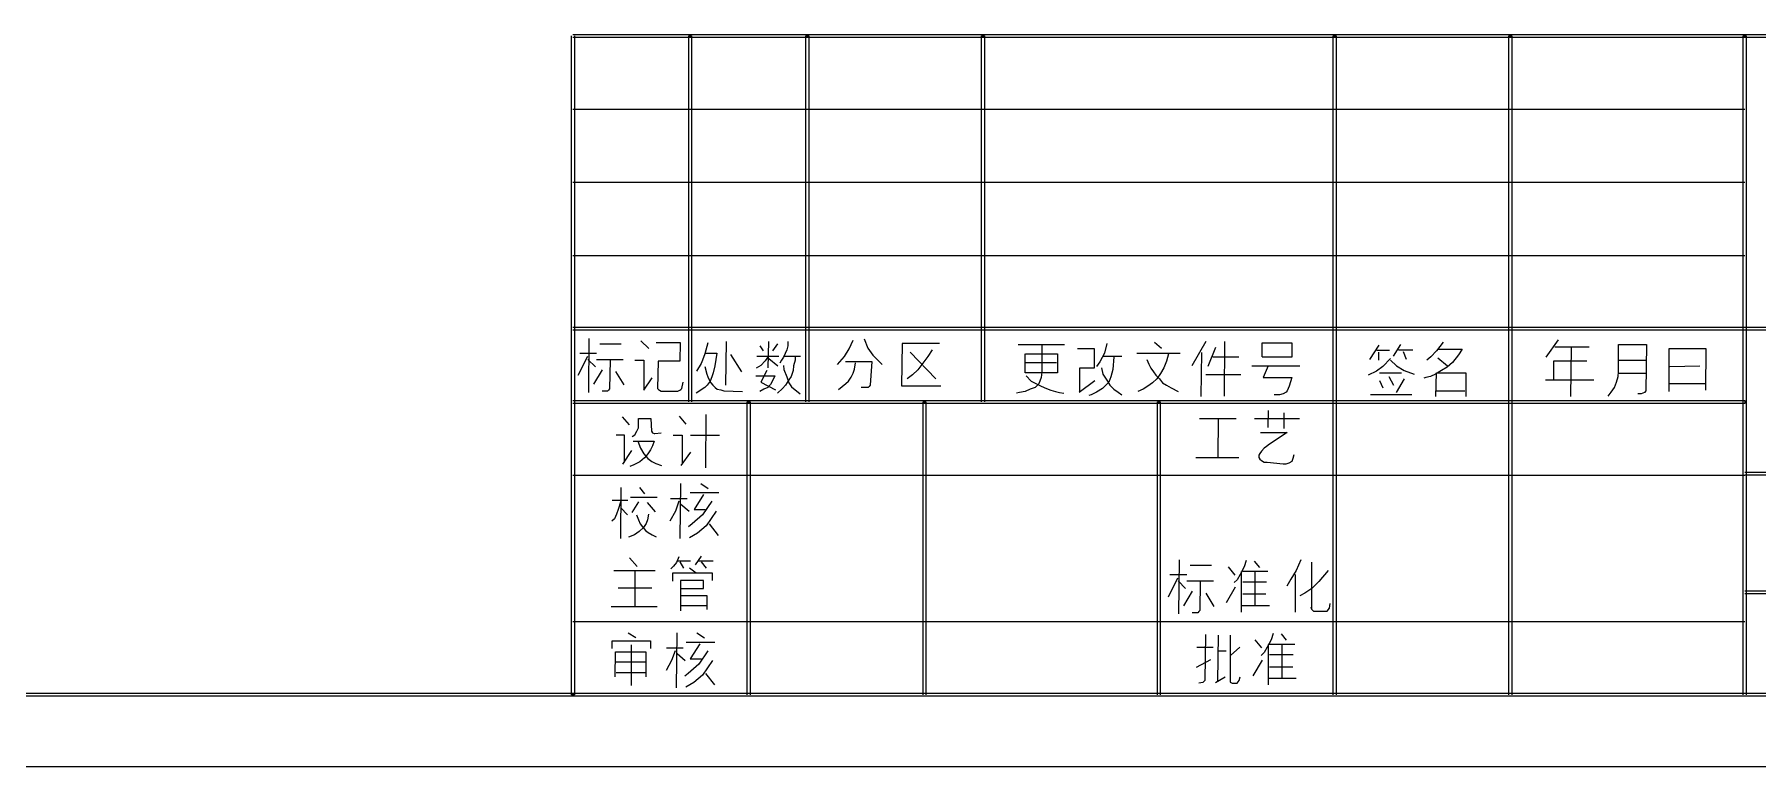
# Model space of a CAD drawing. Header units: millimetres. Extents: x 184 to 672, y 418 to 715.
# Drawn here: x 450.5 to 568.2, y 418 to 468 of the extents above; entities that cross this region are included whole.
import ezdxf

# ---------------------------------------------------------------- set-up
doc = ezdxf.new("R2010")
doc.units = ezdxf.units.MM
doc.layers.add('1', color=7, linetype='Continuous', lineweight=18)

msp = doc.modelspace()

# ---------------------------------------------------------------- linework, layer by layer
at = {"layer": '1', "color": 7, "linetype": 'Continuous'}
for p, q in [((487.1882, 422.89645), (487.1882, 467.8987)), ((487.28425, 467.99475), (667.2876, 467.99475)), ((667.2876, 467.797), (487.28425, 467.797)), ((487.38595, 467.8987), (487.38595, 422.89645)), ((495.1886, 442.89745), (495.1886, 467.8987)), ((495.1886, 467.8987), (495.38635, 467.8987)), ((495.38635, 467.8987), (495.38635, 442.89745)), ((503.189, 442.89745), (503.189, 467.8987)), ((503.189, 467.8987), (503.38675, 467.8987)), ((503.38675, 467.8987), (503.38675, 442.89745)), ((515.18395, 442.89745), (515.18395, 467.8987)), ((515.18395, 467.8987), (515.38735, 467.8987)), ((515.38735, 467.8987), (515.38735, 442.89745)), ((539.18515, 422.89645), (539.18515, 467.8987)), ((539.18515, 467.8987), (539.38855, 467.8987)), ((539.38855, 467.8987), (539.38855, 422.89645)), ((551.18575, 422.89645), (551.18575, 467.8987)), ((551.18575, 467.8987), (551.38915, 467.8987)), ((551.38915, 467.8987), (551.38915, 422.89645)), ((567.18655, 422.89645), (567.18655, 467.8987)), ((567.18655, 467.8987), (567.3843, 467.8987)), ((567.3843, 467.8987), (567.3843, 422.89645)), ((487.28425, 462.89845), (567.28825, 462.89845)), ((487.28425, 457.8982), (567.28825, 457.8982)), ((487.28425, 452.89795), (567.28825, 452.89795)), ((487.28425, 447.99375), (612.28485, 447.99375)), ((612.28485, 447.796), (487.28425, 447.796)), ((488.3747, 447.22535), (488.3408, 443.54155)), ((491.92855, 447.06715), (492.4766, 446.553)), ((506.1383, 446.5304), (506.4095, 447.12365)), ((507.1666, 447.20275), (507.40955, 446.56995)), ((554.54185, 447.13495), (553.7113, 445.94845)), ((488.273, 445.9993), (487.6176, 444.69415)), ((487.7532, 446.2366), (488.8945, 446.2366)), ((489.1318, 446.8694), (490.5782, 446.8694)), ((492.9625, 446.9485), (494.6123, 446.9485)), ((494.6123, 446.9485), (494.5784, 445.6829)), ((496.2847, 446.18575), (496.14345, 445.7507)), ((496.4881, 446.9372), (496.2847, 446.18575)), ((496.3525, 446.2253), (497.1096, 446.2253)), ((497.1096, 446.2253), (496.974, 445.3552)), ((497.7311, 444.05005), (497.765, 447.0163)), ((498.0362, 446.1462), (498.79895, 444.9597)), ((499.8329, 446.02755), (501.35275, 446.02755)), ((500.04195, 446.73945), (500.2849, 446.3835)), ((500.62955, 446.02755), (500.4205, 445.71115)), ((500.62955, 447.0163), (500.59, 445.23655)), ((500.66345, 445.86935), (501.2793, 445.3552)), ((501.2454, 446.8581), (500.90075, 446.3835)), ((501.65785, 445.94845), (501.52225, 445.7507)), ((501.9008, 446.4626), (501.65785, 445.94845)), ((501.7313, 446.02755), (502.83305, 446.02755)), ((501.9686, 446.73945), (501.9008, 446.4626)), ((501.9686, 447.0163), (501.9686, 446.73945)), ((502.4545, 446.02755), (502.4545, 445.7507)), ((505.34165, 445.4569), (505.82755, 446.0106)), ((505.82755, 446.0106), (506.1383, 446.5304)), ((507.40955, 446.56995), (507.7542, 446.0897)), ((507.7542, 446.0897), (508.4096, 445.4569)), ((509.7543, 446.88635), (509.7204, 443.99355)), ((512.30245, 446.88635), (509.7543, 446.88635)), ((510.308, 446.28745), (512.06515, 444.46815)), ((511.51145, 446.0106), (511.1668, 445.536)), ((511.8222, 446.4513), (511.51145, 446.0106)), ((517.6756, 446.81855), (520.84525, 446.81855)), ((518.15585, 444.8806), (518.15585, 446.18575)), ((518.18975, 446.18575), (520.35935, 446.18575)), ((519.2915, 446.779), (519.2915, 444.92015)), ((520.35935, 446.18575), (520.35935, 444.8806)), ((521.7436, 446.5417), (522.87925, 446.5417)), ((522.87925, 446.5417), (522.87925, 445.197)), ((523.56855, 446.2253), (523.2578, 445.63205)), ((523.43295, 446.02755), (524.772, 446.02755)), ((523.7437, 446.89765), (523.56855, 446.2253)), ((524.22395, 445.988), (524.15615, 445.1179)), ((525.7777, 446.2253), (528.7383, 446.2253)), ((526.9868, 446.97675), (527.46705, 446.58125)), ((527.9473, 446.18575), (527.8117, 445.6716)), ((530.5011, 447.0163), (529.53495, 445.3552)), ((530.19035, 446.26485), (530.15645, 443.25905)), ((531.1565, 446.6208), (530.64235, 445.31565)), ((530.98135, 445.988), (532.7385, 445.988)), ((531.778, 447.0163), (531.7441, 443.2986)), ((534.3318, 445.988), (534.3318, 446.9372)), ((534.3318, 446.9372), (536.36015, 446.9372)), ((536.36015, 445.94845), (534.3318, 445.94845)), ((536.36015, 446.9372), (536.36015, 445.94845)), ((542.3096, 446.779), (541.65985, 445.79025)), ((542.174, 446.42305), (543.0328, 446.42305)), ((542.2757, 446.3044), (542.2757, 445.7507)), ((543.10625, 445.86935), (542.58645, 445.31565)), ((543.7899, 446.81855), (543.27575, 446.02755)), ((543.6543, 446.4626), (544.62045, 446.4626)), ((543.96505, 446.34395), (544.1741, 445.8298)), ((545.86345, 445.988), (545.5866, 445.7507)), ((546.242, 446.3835), (545.86345, 445.988)), ((546.68835, 446.97675), (546.242, 446.3835)), ((546.3437, 445.9089), (546.9991, 445.3552)), ((546.38325, 446.50215), (547.99915, 446.50215)), ((547.7562, 446.10665), (547.34375, 445.5925)), ((547.99915, 446.50215), (547.7562, 446.10665)), ((554.3328, 446.66035), (556.67755, 446.66035)), ((555.43455, 446.6208), (555.40065, 443.25905)), ((558.67765, 444.9597), (558.67765, 446.81855)), ((558.67765, 446.81855), (560.5704, 446.81855)), ((560.5704, 446.81855), (560.5365, 443.65455)), ((562.1298, 443.615), (562.1298, 446.5417)), ((562.1298, 446.5417), (564.6384, 446.5417)), ((564.6384, 446.5417), (564.6045, 443.6941)), ((488.3069, 445.80155), (488.82105, 445.2874)), ((489.27305, 445.08965), (488.68545, 444.1009)), ((488.8945, 445.80155), (490.71945, 445.80155)), ((489.8211, 445.762), (489.7872, 443.7845)), ((490.19965, 444.971), (490.75335, 444.06135)), ((491.5161, 445.762), (492.13195, 445.762)), ((492.13195, 445.762), (492.13195, 443.7054)), ((493.0981, 445.6829), (493.0642, 443.82405)), ((494.5784, 445.6829), (493.0981, 445.6829)), ((496.04175, 445.5134), (495.731, 444.99925)), ((496.14345, 445.7507), (496.04175, 445.5134)), ((496.2847, 445.31565), (496.4203, 444.8015)), ((496.4203, 444.8015), (496.4881, 444.60375)), ((496.86665, 444.8806), (496.76495, 444.60375)), ((496.974, 445.3552), (496.86665, 444.8806)), ((499.7651, 444.68285), (501.0759, 444.68285)), ((500.10975, 445.39475), (499.799, 445.197)), ((500.4205, 445.71115), (500.10975, 445.39475)), ((500.5222, 445.0388), (500.10975, 444.2478)), ((501.0759, 444.68285), (500.96855, 444.4851)), ((501.52225, 445.7507), (501.42055, 445.55295)), ((501.65785, 445.39475), (501.69175, 445.1179)), ((501.69175, 445.1179), (501.9008, 444.60375)), ((502.31325, 445.0388), (502.17765, 444.6433)), ((502.34715, 445.3552), (502.31325, 445.0388)), ((502.4545, 445.7507), (502.34715, 445.3552)), ((505.89535, 445.65465), (507.6864, 445.65465)), ((506.2739, 444.5868), (506.4095, 444.86365)), ((506.4095, 444.86365), (506.51685, 445.1405)), ((506.51685, 445.1405), (506.58465, 445.57555)), ((507.6864, 445.65465), (507.5847, 444.0331)), ((510.4775, 444.745), (510.09895, 444.46815)), ((510.82215, 445.10095), (510.4775, 444.745)), ((511.1668, 445.536), (510.82215, 445.10095)), ((520.35935, 444.8806), (518.15585, 444.8806)), ((518.18975, 445.5925), (520.29155, 445.5925)), ((518.22365, 444.68285), (518.5683, 444.3269)), ((519.2915, 444.92015), (519.2576, 444.5642)), ((522.87925, 445.197), (521.8792, 445.197)), ((521.8792, 445.197), (521.8792, 443.615)), ((523.2578, 445.63205), (523.0205, 445.31565)), ((523.36515, 445.23655), (523.46685, 444.8015)), ((523.46685, 444.8015), (523.63635, 444.52465)), ((524.15615, 445.1179), (524.0149, 444.60375)), ((526.467, 445.79025), (526.6026, 445.47385)), ((526.6026, 445.47385), (526.74385, 445.197)), ((526.74385, 445.197), (526.91335, 444.9597)), ((526.91335, 444.9597), (527.0885, 444.7224)), ((527.0885, 444.7224), (527.3258, 444.4851)), ((527.39925, 444.84105), (527.1563, 444.4851)), ((527.63655, 445.23655), (527.39925, 444.84105)), ((527.8117, 445.6716), (527.63655, 445.23655)), ((530.5011, 444.76195), (532.87975, 444.76195)), ((533.6425, 445.3552), (536.91385, 445.3552)), ((534.74425, 445.3552), (534.3996, 444.5642)), ((542.1401, 444.99925), (541.5864, 444.7224)), ((542.58645, 445.31565), (542.1401, 444.99925)), ((542.3435, 444.8806), (543.86335, 444.8806)), ((543.10625, 445.7507), (543.5187, 445.3552)), ((543.5187, 445.3552), (544.03285, 445.0388)), ((544.03285, 445.0388), (544.72215, 444.8015)), ((546.1742, 444.8015), (545.82955, 444.6433)), ((546.58665, 445.0388), (546.1742, 444.8015)), ((546.2081, 443.25905), (546.242, 444.8806)), ((546.242, 444.8806), (548.2421, 444.8806)), ((546.9652, 445.2761), (546.58665, 445.0388)), ((547.34375, 445.5925), (546.9652, 445.2761)), ((548.2421, 444.8806), (548.2421, 443.25905)), ((556.5024, 445.6716), (554.2311, 445.6716)), ((554.2311, 445.6716), (554.2311, 444.44555)), ((558.64375, 444.6433), (558.67765, 444.9597)), ((558.67765, 445.7507), (560.5365, 445.7507)), ((560.5026, 444.84105), (558.67765, 444.84105)), ((562.1637, 445.31565), (564.22595, 445.3552)), ((489.6516, 443.6263), (489.27305, 443.6263)), ((489.7194, 443.7054), (489.6516, 443.6263)), ((489.7872, 443.7845), (489.7194, 443.7054)), ((492.13195, 443.7054), (492.68565, 444.53595)), ((493.0642, 443.82405), (493.132, 443.74495)), ((493.132, 443.74495), (493.1998, 443.7054)), ((493.1998, 443.7054), (493.30715, 443.6263)), ((493.30715, 443.6263), (493.40885, 443.6263)), ((493.40885, 443.6263), (494.4428, 443.6263)), ((494.4428, 443.6263), (494.5784, 443.7054)), ((494.5784, 443.7054), (494.6462, 443.74495)), ((494.6462, 443.74495), (494.71965, 443.82405)), ((494.71965, 443.82405), (494.82135, 444.2591)), ((496.2847, 443.89185), (495.6971, 443.49635)), ((496.4542, 444.05005), (496.2847, 443.89185)), ((496.66325, 444.3269), (496.4542, 444.05005)), ((496.4881, 444.60375), (496.5559, 444.44555)), ((496.5559, 444.44555), (496.69715, 444.20825)), ((496.76495, 444.60375), (496.66325, 444.3269)), ((496.69715, 444.20825), (496.83275, 444.05005)), ((496.83275, 444.05005), (497.0079, 443.89185)), ((497.0079, 443.89185), (497.1435, 443.7732)), ((497.1435, 443.7732), (497.38645, 443.73365)), ((497.38645, 443.73365), (497.58985, 443.65455)), ((497.58985, 443.65455), (498.86675, 443.615)), ((500.3188, 443.7732), (500.04195, 443.615)), ((500.10975, 444.2478), (501.1098, 443.73365)), ((500.59, 443.89185), (500.3188, 443.7732)), ((500.76515, 444.0896), (500.59, 443.89185)), ((500.96855, 444.4851), (500.76515, 444.0896)), ((501.59005, 443.81275), (501.2454, 443.49635)), ((501.7991, 444.05005), (501.59005, 443.81275)), ((502.0364, 444.406), (501.7991, 444.05005)), ((501.9008, 444.60375), (502.0364, 444.20825)), ((502.17765, 444.6433), (502.0364, 444.406)), ((502.0364, 444.20825), (502.21155, 443.9314)), ((502.21155, 443.9314), (502.79915, 443.4568)), ((505.4151, 443.75625), (505.92925, 444.15175)), ((505.92925, 444.15175), (506.09875, 444.30995)), ((506.09875, 444.30995), (506.2739, 444.5868)), ((507.44345, 443.8749), (506.9632, 443.8749)), ((507.51125, 443.954), (507.44345, 443.8749)), ((507.5847, 444.0331), (507.51125, 443.954)), ((509.7204, 443.99355), (512.4098, 443.99355)), ((517.7773, 443.5359), (517.5739, 443.49635)), ((518.15585, 443.615), (517.7773, 443.5359)), ((518.5005, 443.7732), (518.15585, 443.615)), ((518.84515, 443.89185), (518.5005, 443.7732)), ((518.5683, 444.3269), (518.84515, 444.1687)), ((518.84515, 444.1687), (519.1559, 444.0105)), ((519.0881, 444.12915), (518.84515, 443.89185)), ((519.2576, 444.5642), (519.0881, 444.12915)), ((519.1559, 444.0105), (519.50055, 443.8523)), ((519.50055, 443.8523), (519.913, 443.6941)), ((519.913, 443.6941), (520.22375, 443.615)), ((520.22375, 443.615), (520.5006, 443.5359)), ((520.5006, 443.5359), (520.81135, 443.49635)), ((521.8453, 443.57545), (522.91315, 444.36645)), ((523.0205, 443.57545), (522.67585, 443.3777)), ((523.43295, 443.81275), (523.0205, 443.57545)), ((523.67025, 444.05005), (523.43295, 443.81275)), ((523.63635, 444.52465), (523.7776, 444.3269)), ((523.8793, 444.2478), (523.67025, 444.05005)), ((523.7776, 444.3269), (523.9471, 444.05005)), ((524.0149, 444.60375), (523.8793, 444.2478)), ((523.9471, 444.05005), (524.22395, 443.7732)), ((524.22395, 443.7732), (524.5008, 443.57545)), ((524.5008, 443.57545), (524.772, 443.3777)), ((526.22405, 443.7732), (525.8455, 443.615)), ((526.5348, 443.97095), (526.22405, 443.7732)), ((526.84555, 444.20825), (526.5348, 443.97095)), ((527.1563, 444.4851), (526.84555, 444.20825)), ((527.3258, 444.4851), (527.53485, 444.20825)), ((527.53485, 444.20825), (527.8117, 444.05005)), ((527.8117, 444.05005), (528.12245, 443.8523)), ((528.12245, 443.8523), (528.6027, 443.615)), ((534.3996, 444.5642), (536.36015, 444.5642)), ((535.9816, 443.57545), (535.7782, 443.4568)), ((536.0494, 443.65455), (535.9816, 443.57545)), ((536.19065, 443.97095), (536.0494, 443.65455)), ((536.36015, 444.5642), (536.19065, 443.97095)), ((542.3435, 444.36645), (542.58645, 443.8523)), ((542.9989, 444.6433), (543.30965, 444.05005)), ((544.03285, 444.4851), (543.4848, 443.5359)), ((545.5188, 444.5642), (545.3832, 444.52465)), ((545.82955, 444.6433), (545.5188, 444.5642)), ((546.242, 443.65455), (548.16865, 443.65455)), ((553.6774, 444.406), (556.98265, 444.406)), ((557.95445, 443.2986), (558.1635, 443.57545)), ((558.1635, 443.57545), (558.4008, 443.89185)), ((558.4008, 443.89185), (558.54205, 444.2478)), ((558.54205, 444.2478), (558.64375, 444.6433)), ((560.4348, 443.5359), (560.22575, 443.4568)), ((560.5365, 443.65455), (560.4348, 443.5359)), ((564.6045, 444.12915), (562.1637, 444.12915)), ((487.28425, 442.9935), (567.28825, 442.9935)), ((567.28825, 442.79575), (487.28425, 442.79575)), ((499.1888, 422.89645), (499.1888, 442.89745)), ((499.1888, 442.89745), (499.38655, 442.89745)), ((499.38655, 442.89745), (499.38655, 422.89645)), ((511.1894, 422.89645), (511.1894, 442.89745)), ((511.1894, 442.89745), (511.38715, 442.89745)), ((511.38715, 442.89745), (511.38715, 422.89645)), ((522.67585, 443.3777), (522.5007, 443.33815)), ((527.18455, 422.89645), (527.18455, 442.89745)), ((527.18455, 442.89745), (527.38795, 442.89745)), ((527.38795, 442.89745), (527.38795, 422.89645)), ((535.53525, 443.3777), (535.1567, 443.3777)), ((535.7782, 443.4568), (535.53525, 443.3777)), ((541.72765, 443.41725), (544.55265, 443.41725)), ((560.22575, 443.4568), (559.98845, 443.4568)), ((567.28825, 442.9935), (567.28825, 442.79575)), ((490.65165, 441.89175), (491.1319, 441.3324)), ((491.7534, 441.13465), (491.7534, 441.76745)), ((491.7534, 441.76745), (492.6122, 441.76745)), ((492.6122, 441.76745), (492.6461, 440.89735)), ((494.5445, 441.9313), (494.9965, 441.37195)), ((496.36945, 442.04995), (496.33555, 438.4057)), ((530.05475, 441.75615), (532.569, 441.75615)), ((531.33165, 439.1402), (531.36555, 441.75615)), ((533.812, 441.75615), (536.87995, 441.75615)), ((534.74425, 441.1629), (534.77815, 442.30985)), ((535.8121, 442.15165), (535.8121, 441.0838)), ((490.2392, 440.66005), (490.78725, 440.66005)), ((490.78725, 440.66005), (490.78725, 438.76165)), ((491.34095, 440.5414), (491.51045, 440.66005)), ((491.40875, 440.225), (492.82125, 440.225)), ((491.51045, 440.66005), (491.64605, 440.89735)), ((491.64605, 440.89735), (491.7534, 441.13465)), ((491.7195, 440.225), (491.889, 439.7504)), ((492.6461, 440.89735), (492.7139, 440.7787)), ((492.7139, 440.7787), (492.82125, 440.73915)), ((492.82125, 440.225), (492.7139, 439.9086)), ((492.82125, 440.73915), (492.88905, 440.73915)), ((492.88905, 440.73915), (493.3015, 440.7787)), ((494.13205, 440.6205), (494.75355, 440.6205)), ((494.75355, 440.6205), (494.75355, 438.7221)), ((495.30725, 440.6205), (497.3017, 440.6205)), ((534.2301, 440.8013), (536.05505, 440.8013)), ((534.84595, 440.0103), (534.64255, 439.8521)), ((536.05505, 440.8013), (534.84595, 440.0103)), ((490.68555, 438.643), (491.30705, 439.5922)), ((491.8551, 438.8012), (491.44265, 438.60345)), ((492.16585, 439.07805), (491.8551, 438.8012)), ((491.889, 439.7504), (492.13195, 439.3549)), ((492.13195, 439.3549), (492.4088, 439.0385)), ((492.4088, 439.3549), (492.16585, 439.07805)), ((492.5783, 439.63175), (492.4088, 439.3549)), ((492.4088, 439.0385), (492.68, 438.84075)), ((492.7139, 439.9086), (492.5783, 439.63175)), ((492.68, 438.84075), (492.95685, 438.68255)), ((494.68575, 438.5639), (495.34115, 439.47355)), ((529.8118, 439.10065), (532.74415, 439.10065)), ((534.19055, 439.3775), (534.12275, 439.25885)), ((534.12275, 439.25885), (534.12275, 439.10065)), ((534.12275, 439.10065), (534.19055, 438.982)), ((534.2979, 439.5357), (534.19055, 439.3775)), ((534.19055, 438.982), (534.2979, 438.9029)), ((534.4674, 439.73345), (534.2979, 439.5357)), ((534.2979, 438.9029), (534.4674, 438.78425)), ((534.64255, 439.8521), (534.4674, 439.73345)), ((536.19065, 438.7447), (536.3997, 438.86335)), ((536.3997, 438.86335), (536.4675, 439.0611)), ((536.4675, 439.0611), (536.5353, 439.2984)), ((487.28425, 437.8972), (567.28825, 437.8972)), ((491.44265, 438.60345), (491.1658, 438.4848)), ((492.95685, 438.68255), (493.3354, 438.5639)), ((534.4674, 438.78425), (534.67645, 438.78425)), ((534.67645, 438.78425), (535.7782, 438.6656)), ((535.7782, 438.6656), (535.9816, 438.6656)), ((535.9816, 438.6656), (536.19065, 438.7447)), ((567.28825, 438.09495), (667.2876, 438.09495)), ((667.2876, 437.8972), (567.28825, 437.8972)), ((490.56125, 437.061), (490.52735, 433.57495)), ((491.8325, 437.061), (492.17715, 436.62595)), ((494.62925, 437.33785), (494.59535, 433.57495)), ((495.28465, 436.70505), (497.2452, 436.70505)), ((496.21125, 436.5864), (495.5615, 435.5581)), ((496.00785, 437.33785), (496.522, 436.9819)), ((489.97365, 436.1909), (491.0415, 436.1909)), ((490.3861, 435.5581), (490.2505, 435.23605)), ((490.56125, 436.1118), (490.3861, 435.5581)), ((490.56125, 435.67675), (491.0076, 435.1965)), ((491.21665, 436.38865), (493.0416, 436.38865)), ((491.7647, 436.07225), (491.31835, 435.3547)), ((492.3523, 436.0327), (492.90035, 435.3999)), ((494.2846, 435.43945), (493.90605, 434.76145)), ((493.93995, 436.30955), (495.0756, 436.30955)), ((494.52755, 436.1118), (494.2846, 435.43945)), ((494.66315, 435.91405), (495.21685, 435.43945)), ((495.5615, 435.5581), (496.3186, 435.5581)), ((496.76495, 436.1118), (496.14345, 435.1965)), ((497.0757, 435.43945), (496.3864, 434.44505)), ((490.1149, 434.91965), (489.93975, 434.76145)), ((490.2505, 435.23605), (490.1149, 434.91965)), ((491.6291, 435.1965), (491.7647, 434.84055)), ((491.7647, 434.84055), (491.87205, 434.5637)), ((492.10935, 434.3264), (491.7986, 434.04955)), ((491.87205, 434.5637), (492.04155, 434.36595)), ((492.04155, 434.36595), (492.2506, 434.12865)), ((492.2845, 434.60325), (492.10935, 434.3264)), ((492.2506, 434.12865), (492.4201, 433.97045)), ((492.3862, 434.84055), (492.2845, 434.60325)), ((492.454, 435.23605), (492.3862, 434.84055)), ((495.42025, 434.5637), (495.18295, 434.36595)), ((496.14345, 435.1965), (495.42025, 434.5637)), ((496.3864, 434.44505), (495.7988, 433.9309)), ((496.5898, 434.5637), (497.2113, 433.7727)), ((491.48785, 433.81225), (491.0754, 433.65405)), ((491.7986, 434.04955), (491.48785, 433.81225)), ((492.4201, 433.97045), (492.69695, 433.81225)), ((492.69695, 433.81225), (492.9738, 433.6936)), ((495.7988, 433.9309), (495.25075, 433.6145)), ((491.14885, 432.2472), (491.663, 431.65395)), ((494.3524, 431.9308), (494.149, 431.6935)), ((494.52755, 432.3263), (494.3524, 431.9308)), ((494.3863, 432.04945), (495.31855, 432.04945)), ((494.59535, 431.97035), (494.8383, 431.5353)), ((496.04175, 432.36585), (495.6293, 431.7726)), ((495.8327, 432.04945), (496.86665, 432.04945)), ((496.04175, 431.97035), (496.3864, 431.5353)), ((528.6705, 432.10595), (528.6366, 428.42215)), ((529.4276, 431.75), (530.874, 431.75)), ((533.2583, 432.0664), (533.11705, 431.63135)), ((533.80635, 432.02685), (534.151, 431.5918)), ((536.98165, 432.10595), (536.6709, 431.39405)), ((537.70485, 431.94775), (537.70485, 428.7781)), ((490.081, 431.3771), (492.90035, 431.3771)), ((491.5274, 428.91935), (491.5274, 431.3771)), ((491.5274, 431.3771), (491.5274, 431.33755)), ((494.149, 431.6935), (493.97385, 431.49575)), ((494.1151, 430.6652), (494.1151, 431.2189)), ((494.1151, 431.2189), (496.79885, 431.2189)), ((496.21125, 430.70475), (494.62925, 430.70475)), ((494.62925, 430.70475), (494.62925, 428.6425)), ((495.25075, 431.57485), (495.6971, 431.2189)), ((496.21125, 430.15105), (496.21125, 430.70475)), ((496.79885, 431.2189), (496.79885, 430.70475)), ((528.5688, 430.87425), (527.9134, 429.5691)), ((528.049, 431.1172), (529.1903, 431.1172)), ((528.6027, 430.6765), (529.11685, 430.16235)), ((529.1903, 430.6765), (531.01525, 430.6765)), ((530.1169, 430.63695), (530.083, 428.65945)), ((532.0153, 431.63135), (532.4673, 431.07765)), ((532.6368, 430.7556), (532.4334, 430.55785)), ((532.84585, 431.1172), (532.6368, 430.7556)), ((533.11705, 431.63135), (532.84585, 431.1172)), ((532.91365, 431.31495), (532.91365, 428.5408)), ((534.7386, 431.31495), (533.01535, 431.31495)), ((534.6369, 430.5974), (533.01535, 430.5974)), ((533.84025, 431.31495), (533.84025, 428.97585)), ((536.29235, 430.79515), (536.0155, 430.32055)), ((536.6709, 431.39405), (536.29235, 430.79515)), ((536.6031, 431.1172), (536.6031, 428.5408)), ((538.219, 430.63695), (537.73875, 430.16235)), ((538.8405, 431.39405), (538.219, 430.63695)), ((492.66305, 430.1906), (490.3861, 430.1906)), ((494.66315, 430.15105), (496.21125, 430.15105)), ((494.66315, 429.6708), (496.4203, 429.6708)), ((496.4203, 429.6708), (496.4203, 428.7216)), ((529.56885, 429.9646), (528.98125, 428.97585)), ((530.49545, 429.84595), (531.04915, 428.9363)), ((532.5012, 430.24145), (531.8797, 429.1736)), ((534.603, 429.76685), (533.01535, 429.76685)), ((537.2585, 429.84595), (536.91385, 429.6482)), ((537.73875, 430.16235), (537.2585, 429.84595)), ((567.28825, 429.9985), (612.28485, 429.9985)), ((612.28485, 429.7951), (567.28825, 429.7951)), ((489.90585, 428.91935), (493.0416, 428.91935)), ((494.66315, 428.99845), (496.4203, 428.99845)), ((529.9474, 428.50125), (529.56885, 428.50125)), ((530.0152, 428.58035), (529.9474, 428.50125)), ((530.083, 428.65945), (530.0152, 428.58035)), ((534.8403, 428.97585), (532.98145, 428.97585)), ((537.67095, 428.89675), (537.70485, 428.73855)), ((537.70485, 428.73855), (537.84045, 428.6199)), ((537.84045, 428.6199), (538.59755, 428.6199)), ((538.59755, 428.6199), (538.7727, 428.6199)), ((538.7727, 428.6199), (538.9422, 428.81765)), ((538.9422, 428.81765), (538.98175, 429.13405)), ((487.28425, 427.8967), (567.28825, 427.8967)), ((491.05845, 427.13395), (491.5726, 426.81755)), ((494.36935, 427.13395), (494.33545, 423.37105)), ((495.74795, 427.13395), (496.2621, 426.778)), ((535.0889, 427.0944), (534.9533, 426.65935)), ((535.63695, 427.05485), (535.9816, 426.6198)), ((489.9567, 426.0661), (489.9567, 426.58025)), ((489.9567, 426.58025), (492.57265, 426.58025)), ((491.26185, 426.3034), (491.26185, 423.52925)), ((492.57265, 426.58025), (492.57265, 426.0661)), ((493.68005, 426.10565), (494.8157, 426.10565)), ((494.262, 425.9079), (494.0247, 425.2299)), ((495.02475, 426.50115), (496.9853, 426.50115)), ((495.95135, 426.3825), (495.29595, 425.34855)), ((496.50505, 425.9079), (495.88355, 424.9926)), ((529.88525, 426.1452), (530.987, 426.1452)), ((530.4672, 427.0153), (530.4333, 423.8852)), ((531.33165, 426.97575), (531.29775, 423.8061)), ((531.8797, 425.86835), (531.33165, 425.86835)), ((532.15655, 426.97575), (532.15655, 423.76655)), ((532.81195, 426.1452), (532.19045, 425.5915)), ((533.85155, 426.65935), (534.2979, 426.10565)), ((534.67645, 426.1452), (534.4674, 425.78925)), ((534.9533, 426.65935), (534.67645, 426.1452)), ((534.74425, 426.34295), (534.74425, 423.5688)), ((536.5692, 426.34295), (534.84595, 426.34295)), ((535.6765, 426.34295), (535.6765, 424.00385)), ((490.1601, 424.1225), (490.194, 425.8288)), ((490.194, 425.8288), (492.2619, 425.8288)), ((490.194, 425.1508), (492.2619, 425.1508)), ((492.2619, 425.8288), (492.2619, 424.1225)), ((494.0247, 425.2299), (493.64615, 424.55755)), ((494.40325, 425.71015), (494.9513, 425.2299)), ((495.88355, 424.9926), (495.16035, 424.3598)), ((495.29595, 425.34855), (496.05305, 425.34855)), ((496.8158, 425.2299), (496.1265, 424.24115)), ((529.85135, 424.79485), (530.84575, 425.309)), ((534.3318, 425.26945), (533.7103, 424.2016)), ((534.4674, 425.78925), (534.264, 425.5915)), ((536.4675, 425.63105), (534.84595, 425.63105)), ((536.4336, 424.79485), (534.84595, 424.79485)), ((492.2619, 424.39935), (490.2279, 424.39935)), ((495.16035, 424.3598), (494.9174, 424.16205)), ((495.5389, 423.727), (494.9852, 423.4106)), ((496.1265, 424.24115), (495.5389, 423.727)), ((496.3299, 424.3598), (496.9514, 423.5688)), ((530.2977, 423.727), (530.02085, 423.68745)), ((530.4333, 423.8852), (530.2977, 423.727)), ((531.1565, 423.727), (531.8119, 424.1225)), ((532.15655, 423.76655), (532.29215, 423.68745)), ((532.29215, 423.68745), (532.6368, 423.68745)), ((532.6368, 423.68745), (532.77805, 423.8852)), ((532.77805, 423.8852), (532.84585, 424.1225)), ((536.6709, 424.00385), (534.81205, 424.00385)), ((208.4398, 422.99815), (667.2876, 422.99815)), ((667.2876, 422.79475), (208.4398, 422.79475)), ((487.38595, 422.89645), (487.1882, 422.89645)), ((183.54025, 417.9979), (672.18615, 417.9979))]:
    msp.add_line(p, q, dxfattribs=at)

doc.saveas('drawing.dxf')
